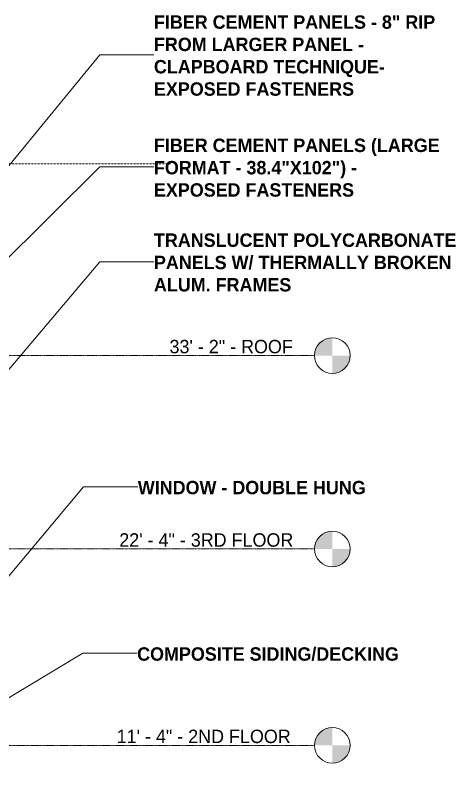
# Model space of a CAD drawing. Header units: inches. Extents: x -4178 to 1394, y -264 to 627.
# Drawn here: x -2031 to -1735, y 117 to 627 of the extents above; entities that cross this region are included whole.
import ezdxf

# ---------------------------------------------------------------- set-up
doc = ezdxf.new("R2010")
doc.units = ezdxf.units.IN
doc.header["$MEASUREMENT"] = 0
doc.linetypes.add('Aligning Line 1_8_', pattern=[0.25, 0.125, -0.125])
doc.linetypes.add('Grid Line 1_2_', pattern=[0.875, 0.5, -0.125, 0.125, -0.125])
for name, color, linetype, lineweight in [('0-1', 7, 'Continuous', 5), ('0-3', 165, 'Continuous', 5), ('A-FLOR-LEVL', 51, 'Continuous', 9), ('A-FLOR-LEVL-1', 51, 'Grid Line 1_2_', 9), ('A-FLOR-LEVL-2', 147, 'Continuous', 9), ('G-ANNO-SYMB', 111, 'Aligning Line 1_8_', 9), ('G-ANNO-SYMB-1', 147, 'Aligning Line 1_8_', 9), ('G-ANNO-TEXT', 231, 'Continuous', 9)]:
    doc.layers.add(name, color=color, linetype=linetype, lineweight=lineweight)
doc.styles.add('Century Gothic', font='ufonts.com_century-gothic.ttf', dxfattribs={"height": 9})
doc.styles.add('Century Gothic_B', font='GOTHICB.TTF', dxfattribs={"height": 9})

# ---------------------------------------------------------------- blocks, each defined once
blk = doc.blocks.new('Level - Level Head - Circle-50818-BUILDING ELEVATION - WEST')
at = {"layer": 'A-FLOR-LEVL'}
h = blk.add_hatch(color=256, dxfattribs=at)
edge = h.paths.add_edge_path(flags=0)
edge.add_line((-1818.2, 0), (-1830.2, 0))
edge.add_arc((-1818.2, 0), 12, 90, 180, ccw=False)
edge.add_line((-1818.2, 12), (-1818.2, 0))
h = blk.add_hatch(color=256, dxfattribs=at)
edge = h.paths.add_edge_path(flags=0)
edge.add_line((-1818.2, -12), (-1818.2, 0))
edge.add_line((-1818.2, 0), (-1806.2, 0))
edge.add_arc((-1818.2, 0), 12, 270, 360, ccw=False)
at = {"layer": 'A-FLOR-LEVL-2'}
blk.add_circle((-1818.2, 0), 12, dxfattribs=at)
blk = doc.blocks.new('CTR - 1st Phase -Stairs _ Elevators_rvt-1-BUILDING ELEVATION - WEST')
at = {"layer": 'A-FLOR-LEVL-1'}
for p, q in [((-4168.71, 398), (-1830.2, 398)), ((-4168.71, 268), (-1830.2, 268)), ((-4168.71, 136), (-1830.2, 136))]:
    blk.add_line(p, q, dxfattribs=at)
at = {"layer": 'G-ANNO-SYMB-1'}
blk.add_line((-1926.91, 526.95), (-4071.96, 526.95), dxfattribs=at)
at = {"layer": '0-3'}
for p in [(0, 398), (0, 268), (0, 136)]:
    blk.add_blockref('Level - Level Head - Circle-50818-BUILDING ELEVATION - WEST', p, dxfattribs=at)
at = {"layer": 'A-FLOR-LEVL', "char_height": 9, "attachment_point": 1, "style": 'Century Gothic'}
for s, insert, width in [('33\' - 2" - ROOF', (-1927.57, 408.55), 104.232), ('22\' - 4" - 3RD FLOOR', (-1961.32, 278.55), 145.137), ('11\' - 4" - 2ND FLOOR', (-1963.06, 146.55), 147.258)]:
    blk.add_mtext(s, dxfattribs=dict(at, insert=insert, width=width))

msp = doc.modelspace()

# ---------------------------------------------------------------- linework, layer by layer
at = {"layer": 'G-ANNO-SYMB'}
msp.add_line((-1926.912, 526.953), (-4072, 526.953), dxfattribs=at)
at = {"layer": 'G-ANNO-TEXT'}
for p, q in [((-2127.303, 413.701), (-1974.419, 600.155)), ((-1974.419, 600.155), (-1938.034, 600.155)), ((-2193.147, 307.634), (-1974.419, 524.803)), ((-1974.419, 524.803), (-1938.034, 524.803)), ((-2122.538, 285.818), (-1974.419, 461.071)), ((-1974.419, 461.071), (-1938.034, 461.071)), ((-2114.945, 155.181), (-1985.25, 309.777)), ((-1985.25, 309.777), (-1948.864, 309.777)), ((-2177.122, 83.478), (-1985.706, 197.905)), ((-1985.706, 197.905), (-1949.321, 197.905))]:
    msp.add_line(p, q, dxfattribs=at)

# ---------------------------------------------------------------- block references
at = {"layer": '0-1'}
msp.add_blockref('CTR - 1st Phase -Stairs _ Elevators_rvt-1-BUILDING ELEVATION - WEST', (0, 0), dxfattribs=at)

# ---------------------------------------------------------------- texts
at = {"layer": 'G-ANNO-TEXT', "char_height": 9, "attachment_point": 1, "style": 'Century Gothic_B'}
for s, insert, width in [('FIBER CEMENT PANELS - 8" RIP', (-1938.034, 626.664), 216.948), ('FROM LARGER PANEL -', (-1938.034, 611.664), 166.65), ('CLAPBOARD TECHNIQUE-', (-1938.034, 596.664), 187.557), ('EXPOSED FASTENERS', (-1938.034, 581.664), 150.591), ('FIBER CEMENT PANELS (LARGE', (-1938.034, 543.81), 219.978), ('FORMAT - 38.4"X102") -', (-1938.034, 528.81), 170.892), ('EXPOSED FASTENERS', (-1938.034, 513.81), 150.591), ('TRANSLUCENT POLYCARBONATE', (-1938.034, 480.078), 236.34), ('PANELS W/ THERMALLY BROKEN', (-1938.034, 465.078), 231.795), ('ALUM. FRAMES', (-1938.034, 450.078), 108.777), ('WINDOW - DOUBLE HUNG', (-1948.864, 313.78), 189.678), ('COMPOSITE SIDING/DECKING', (-1949.321, 201.907), 220.887)]:
    msp.add_mtext(s, dxfattribs=dict(at, insert=insert, width=width))

doc.saveas('drawing.dxf')
